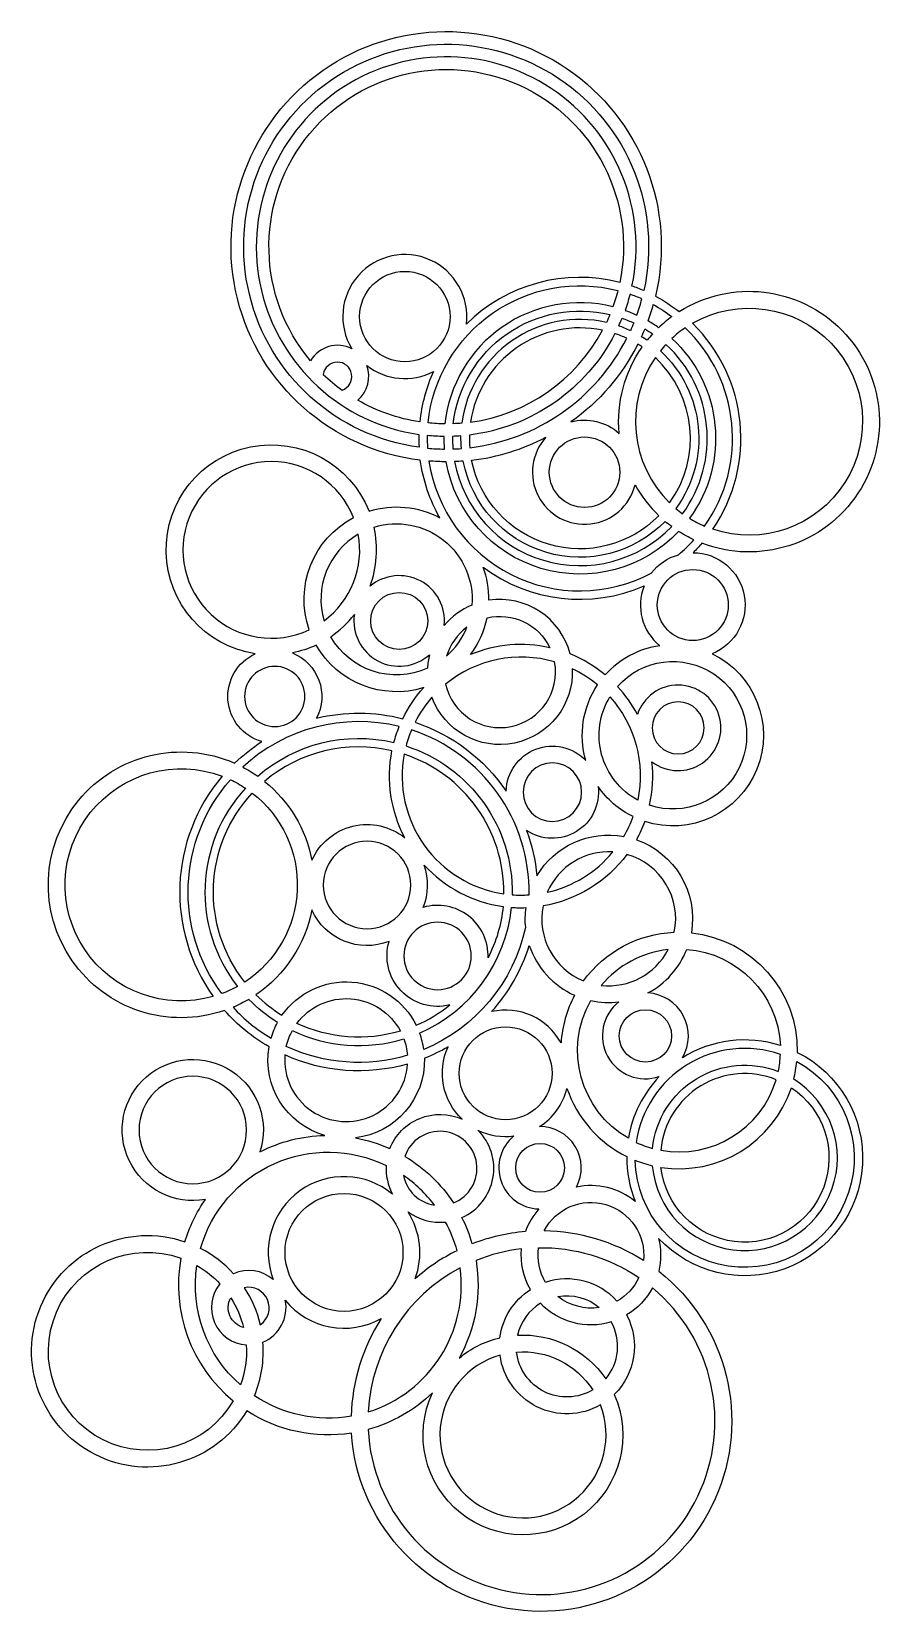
# Model space of a CAD drawing. Extents: x 4203 to 5211, y 1308 to 3186.
import ezdxf

# ---------------------------------------------------------------- set-up
doc = ezdxf.new("R2010")
doc.units = 0
doc.layers.add('LAYER_01', color=1, linetype='CONTINUOUS')

msp = doc.modelspace()

# ---------------------------------------------------------------- linework, layer by layer
at = {"layer": 'LAYER_01'}
for points in [[(4944.5, 2871.4, -0.043923), (4972.6, 2853.1, -1.624751), (4999.7, 2577.8, -0.020255), (4989.2, 2566.5, -0.823779), (5011.8, 2446.5, -0.935457), (4931.7, 2247.1, -0.038334), (4921.8, 2225.3, -0.365836), (4987.1, 2114.6, -0.388503), (5113, 1972.6, -1.196224), (4948.1, 1751.5, -0.119824), (4948.3, 1712.4, -1.545056), (4583.2, 1520, -0.18473), (4458.8, 1546.5, -2.095714), (4385.3, 1747.5, -0.079008), (4409.7, 1797.8, -3.637384), (4474.3, 1854.2, -0.11351), (4551.6, 1873.9, -0.383837), (4485.2, 1979.2, -0.080778), (4432.4, 2022.4, -1.464828), (4444.3, 2316.4, -0.048685), (4476.7, 2342, -0.694832), (4468.6, 2446.3, -1.722429), (4604.1, 2615.9, -0.199687), (4688.1, 2608.1, -0.095154), (4665, 2676.5, -2.6196)], [(4930.6, 2878, 0.019845), (4916.5, 2883.5, 2.5289), (4663.3, 2707, 0.019845), (4663.5, 2691.8, -2.566609)], [(4902.1, 2887.8, 0.264179), (4719.7, 2838.2, 1.406371), (4583.6, 2808.9, 0.399335), (4534.6, 2794.6, -1.596089)], [(4899.8, 2878.1, -0.023778), (4893.9, 2858.9, 0.455704), (4694.2, 2719.6, -0.023778), (4674.2, 2720.8, -0.459157)], [(4928.2, 2868.2, 0.020836), (4914.2, 2873.7, -0.022187), (4908.3, 2854.6, -0.023276), (4922.2, 2849, 0.020943)], [(4948.2, 2833.9, 0.02316), (4935.6, 2842, 0.019969), (4941.9, 2861.4, -0.036207), (4963.9, 2847.1, 0.033243)], [(5012.5, 2594.4, 0.363992), (4988.4, 2839.2, -1.547708)], [(4890.3, 2849.5, -0.012078), (4886.2, 2840.2, 0.443058), (4714.4, 2720.5, -0.012078), (4704.2, 2719.8, -0.450769)], [(4918.6, 2839.6, -0.010395), (4914.7, 2830.4, 0.026575), (4900.8, 2836.1, 0.011111), (4904.7, 2845.3, -0.024794)], [(4910.3, 2821.4, 0.028695), (4896.3, 2827, -0.248107), (4723.3, 2706.3, 0.028695), (4723.7, 2691.3, 0.251248)], [(4881.5, 2831, 0.431884), (4724.7, 2721.6, 0.240033)], [(4934.6, 2819, 0.014098), (4927.9, 2823.3, 0.009862), (4932, 2832.5, -0.01805), (4941.1, 2826.6, 0.016225)], [(4979.7, 2833.8, 0.037505), (4963.9, 2821.2, -0.381287), (4984.9, 2607.4, 0.037505), (5002.9, 2598.1, 0.371547)], [(4928.6, 2811, 0.011541), (4923.5, 2814.3, -0.121004), (4843.9, 2721.9, -0.253764), (4901.3, 2708.4, -0.176538)], [(4961.3, 2625.8, 0.377002), (4944.3, 2798.4, 0.363887)], [(4956.8, 2814.1, 0.018545), (4950.3, 2806.5, -0.381652), (4968.7, 2619.1, 0.018545), (4976.6, 2612.9, 0.382862)], [(4572, 2759.8, 1.791026), (4549.7, 2778.4, 0.03452)], [(4601.3, 2789.1, 0.292824), (4680.5, 2781.8, 0.08145), (4664.3, 2722, -0.093361), (4590.6, 2747.7, 0.316767)], [(4693.3, 2704.7, -0.022187), (4673.3, 2705.8, 0.020836), (4673.6, 2690.7, 0.020943), (4693.8, 2689.7, -0.023276)], [(4713.3, 2705.3, -0.011111), (4703.3, 2704.8, 0.024794), (4703.8, 2689.8, 0.010395), (4713.8, 2690.3, -0.026575)], [(4948.4, 2610.5, -0.601601), (4725.9, 2676.4, 0.091305), (4814.3, 2703.8, 1.280811), (4920.2, 2647.1, 0.074916)], [(4585.6, 2608.3, 2.536115), (4533, 2475, -0.37128)], [(4695.7, 2674.6, -0.019969), (4675.3, 2675.5, 0.51703), (4939.5, 2542.2, -0.160838), (4971.8, 2564.1, 0.035212), (4990.1, 2581.9, -0.033243), (4972, 2591.8, -0.617533)], [(4715.9, 2675.4, -0.009862), (4705.8, 2674.8, 0.610499), (4963.7, 2597.6, -0.016225), (4955.8, 2603.8, -0.605088)], [(4605.3, 2526.6, 0.143558), (4610, 2596.8, -0.530114), (4726.3, 2504.2, 0.119644), (4693.5, 2480.1, 0.673266)], [(4591.3, 2588.5, 0.344825), (4550.6, 2485.5, 0.285025)], [(4746.5, 2509.9, 0.092489), (4739.6, 2549.5, 0.269994), (4930.9, 2527, 0.326524), (4949.5, 2456, 0.175891), (4884.8, 2421.2, 0.078334), (4843, 2446.2, 0.385043)], [(4558.6, 2466.7, 0.077408), (4586.6, 2493.1, 0.700275), (4675.9, 2445.3, 0.047644), (4673.5, 2429.1, -0.386715)], [(4724.7, 2445.4, 0.110335), (4744.3, 2489.1, -0.351127), (4819, 2453.6, 0.154917)], [(4720.2, 2477.9, 0.161885), (4696.2, 2443.7, 0.117786)], [(4541.3, 2456.7, -0.059603), (4513.1, 2447.4, -0.442532), (4541.5, 2369.8, -0.122454), (4644.1, 2369.2, -0.071499), (4669, 2406.1, -0.351436)], [(4695, 2410.2, 0.980653), (4824.6, 2436.7, 0.248239)], [(4767.1, 2283.2, -0.668508), (4861.7, 2319.5, -0.22149), (4875.6, 2409.4, 0.063321), (4845.6, 2428.6, -0.855368), (4678.8, 2394.6, 0.063574), (4658.7, 2364.9, -0.163929)], [(4937.4, 2266.3, 0.08325), (4940.3, 2318, 3.141356), (4923, 2374.2, 0.065467), (4899.4, 2407.5, -1.860816)], [(4923.4, 2272.4, -0.429626), (4890.3, 2395.2, -0.237446)], [(4453.9, 2311.7, -0.033081), (4471.8, 2300.9, -0.241563), (4633.6, 2340.9, -0.032115), (4639.9, 2359.9, 0.252217)], [(4774.2, 2159.9, 0.0354), (4794.2, 2159.8, 0.32925), (4654.5, 2355.8, 0.0354), (4648, 2336.8, -0.329996)], [(4479.9, 2294.7, -0.178342), (4536.1, 2201, -0.4897), (4646.6, 2227.7, -0.172052), (4631.3, 2331.1, 0.238395)], [(4645.8, 2327, 0.425825), (4764.2, 2161, 0.327013)], [(4419, 2039.1, -1.386068), (4429.6, 2300.8, 0.344496)], [(4439.3, 2296.7, -0.03718), (4457.2, 2286.6, 0.366295), (4447.6, 2051, -0.03718), (4429, 2042.4, -0.353222)], [(4456.3, 2056.2, -0.370266), (4465.3, 2280.8, -0.515588)], [(4917.8, 2252.8, -0.129507), (4876.3, 2288.6, -0.643952), (4791.2, 2236.4, -0.065371), (4803.4, 2182.4, -0.312981), (4906.8, 2229.3, 0.045915)], [(4810.8, 2146.7, 0.358849), (4858.9, 2057.6, -0.22913), (4966.8, 2115.3, 0.393005), (4910.6, 2207.9, -0.194196)], [(4815.8, 2162.9, 0.166132), (4893.8, 2210.8, 0.31596)], [(4745.5, 2085, 0.512554), (4668.5, 2144.9, 0.180106), (4669.7, 2195.1, 0.174183), (4763.4, 2146, -0.092919)], [(4469.7, 2041.1, 0.057306), (4500.6, 2016.6, -0.569582), (4660.2, 2004.8, 0.067981), (4700.2, 2029, -0.58238), (4627.9, 2104.5, -0.400284), (4536, 2142, -0.198701)], [(4669.1, 1976, 0.054555), (4664.2, 1995.6, 0.27194), (4773.3, 2144.9, 0.026965), (4790.2, 2144.6, 0.059163), (4789.8, 2121.1, -0.247179)], [(4749.7, 2021, 0.107559), (4794.5, 2099.6, 0.209225), (4848.2, 2040.4, 0.105721), (4832.2, 1983.9, 0.334554)], [(4880, 2052.2, 0.310309), (4959.5, 2094.7, 0.193918)], [(5092.9, 1980.8, 0.219425), (4976.4, 1966.2, 0.562273), (4935.4, 2043.2, 0.179927), (4981.6, 2095, -0.377864)], [(4495.3, 2008.1, -0.060399), (4461.1, 2035.6, -0.033081), (4442.4, 2026.2, 0.07231), (4487.6, 1989.4, -0.054555)], [(4641.3, 1997.9, -0.184708), (4518.3, 2007, -0.549407)], [(4949, 1943.9, 0.14995), (4912.2, 1870.4, -0.411445), (4867.5, 2034.1, 0.084813), (4901, 2032.5, 0.845445)], [(4505.7, 1979.7, -0.068994), (4512.9, 1998.5, 0.188459), (4645.4, 1988.7, -0.068994), (4649.7, 1969.1, -0.184239)], [(4669.9, 1965.6, -0.387105), (4587.8, 1871, -0.060442), (4628.7, 1858.2, -0.428437), (4714.7, 1893.1, -0.321692), (4698, 1979.1, -0.036715)], [(4921.6, 1865.5, 0.042654), (4940.9, 1858.5, -0.495261), (5090.4, 1949.9, 0.042654), (5092.9, 1970.2, 0.471388)], [(4649.8, 1958.7, -0.177182), (4504.1, 1969.5, 1.009947)], [(4920.3, 1844.3, 0.038012), (4940.7, 1837.9, 1.618747), (5108.8, 1940.6, 0.038012), (5112.4, 1961.7, -1.737255)], [(5087.9, 1940.1, 0.502835), (4950.7, 1856.3, 0.382144)], [(4920.2, 1795.5, 0.227624), (4850.5, 1812.4, 0.569469), (4806.6, 1884.3, 0.193313), (4839.3, 1929.8, 0.199249), (4910.3, 1848.8, 0.097579)], [(4950.9, 1835.9, 0.366357), (5105.9, 1930.6, -1.568602)], [(4704.4, 1793.7, 1.565286), (4646.6, 1848.9, -0.113748)], [(4805.8, 1786.4, 0.09487), (4789.9, 1759.6, 0.072029), (4726.8, 1745, 0.047276), (4714.5, 1776.2, 0.525763), (4733.5, 1880.1, 0.147028), (4776.2, 1873.2, 0.69358)], [(4624.3, 1838.2, 0.139968), (4632.1, 1803.9, 0.773752), (4490.2, 1702.4, 0.293249), (4442.9, 1709.5, 0.090273), (4403.8, 1739.6, -0.464672)], [(4645, 1826.2, 0.31684), (4681.7, 1791.1, 0.080813)], [(4812, 1760.4, -0.826142), (4930.2, 1725.2, 0.138931)], [(4650.4, 1783, 0.185249), (4694.7, 1770.9, -0.058359), (4708.3, 1736.8, 0.066288), (4658.8, 1703.4, 0.234392)], [(4442.6, 1558.4, -2.138698), (4380.5, 1728, 0.272435)], [(4711.1, 1609.1, -0.11581), (4759.6, 1633.4, -0.22116), (4795.8, 1690.6, -0.153384), (4785.3, 1739.1, 0.068013), (4731.2, 1725.2, -0.170271)], [(4924.6, 1704.9, -0.155734), (4898.7, 1676.8, 0.297964), (4813.8, 1699.2, -0.172167), (4805.6, 1740.4, -0.154208)], [(4426.9, 1697.4, 0.612448), (4458.1, 1624.8, -0.103305), (4451.3, 1577.2, -0.254906), (4399.4, 1719.3, -0.075111)], [(4712.3, 1716.4, 0.263405), (4603.1, 1545.1, 0.36395)], [(4455.8, 1692.8, -0.087535), (4474.7, 1648.9, 0.826635)], [(4895.5, 1566, -1.552225), (4679.3, 1567.8, -0.125337), (4603, 1524.3, 1.531603), (4940.9, 1692.7, -0.137044), (4910.2, 1660.4, -0.330177)], [(4439.7, 1680.8, -0.082372), (4454.9, 1645.5, -0.490379)], [(4504.5, 1677.9, 0.3648), (4618.5, 1656.2, 0.13665), (4582.8, 1540.2, -0.192838), (4467.9, 1564.5, 0.118549), (4477.9, 1628.1, 0.358989)], [(4780.5, 1636.4, -0.263539), (4885.3, 1584.4, 0.310312), (4891.9, 1652.2, -0.284131), (4807.7, 1674.4, 0.202335)], [(4877.7, 1669.4, -0.211239), (4828.5, 1682.4, -0.221187)], [(4869.9, 1571.4, -0.543874), (4779.4, 1616.3, -0.275435)], [(4879, 1553.5, -0.533466), (4759.7, 1612.7, 2.575046)]]:
    msp.add_lwpolyline(points, format="xyb", close=True, dxfattribs=at)
for centre, radius in [((4646.6, 2847.2), 53.7), ((4860.2, 2662.2), 41.9), ((4988.8, 2504.3), 42.2), ((4639.9, 2485.4), 33.9), ((4932.5, 1992.2), 31.1), ((4766.3, 1947.7), 55.2), ((4807.3, 1835.3), 29), ((4574.3, 1734.8), 70.1)]:
    msp.add_circle(centre, radius, dxfattribs=at)
at = {"layer": 'LAYER_01', "extrusion": (0, 0, -1)}
for centre, radius in [((-4492, 2395.6), 35.8), ((-4971.4, 2358.3), 30.9), ((-4821.9, 2281.8), 34.8), ((-4601.7, 2171.5), 52), ((-4685.5, 2087.2), 40.1), ((-4394.6, 1880.3), 63.9)]:
    msp.add_circle(centre, radius, dxfattribs=at)

doc.saveas('drawing.dxf')
